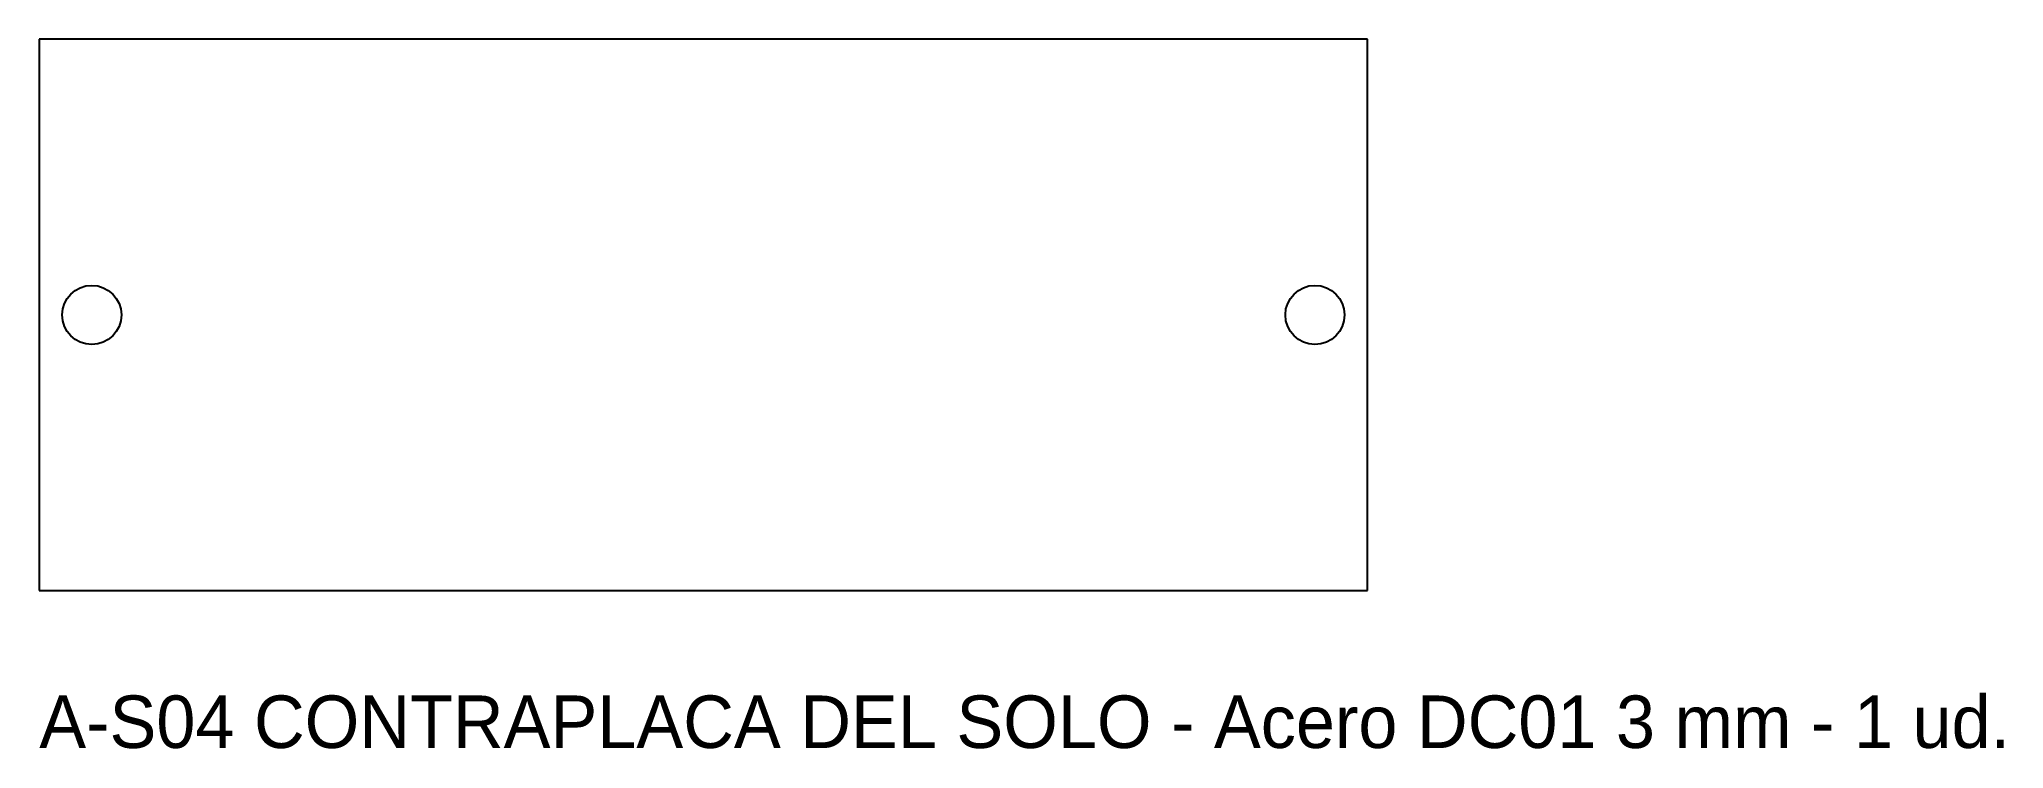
# Model space of a CAD drawing. Header units: millimetres. Extents: x -51 to 99, y -33 to 21.
import ezdxf

# ---------------------------------------------------------------- set-up
doc = ezdxf.new("R2010")
doc.units = ezdxf.units.MM
doc.layers.add('CORTE', color=7, linetype='CONTINUOUS')
doc.layers.add('TEXTO', color=3, linetype='CONTINUOUS')

msp = doc.modelspace()

# ---------------------------------------------------------------- linework, layer by layer
at = {"layer": 'CORTE'}
for p, q in [((50.58, 21), (-50.58, 21)), ((-50.58, 21), (-50.58, -21)), ((50.58, -21), (50.58, 21)), ((-50.58, -21), (50.58, -21))]:
    msp.add_line(p, q, dxfattribs=at)
for centre in [(-46.58, 0), (46.58, 0)]:
    msp.add_circle(centre, 2.25, dxfattribs=at)

# ---------------------------------------------------------------- texts
at = {"layer": 'TEXTO'}
msp.add_text('A-S04 CONTRAPLACA DEL SOLO - Acero DC01 3 mm - 1 ud.', height=4, dxfattribs=at).set_placement((-50.58, -33))

doc.saveas('drawing.dxf')
